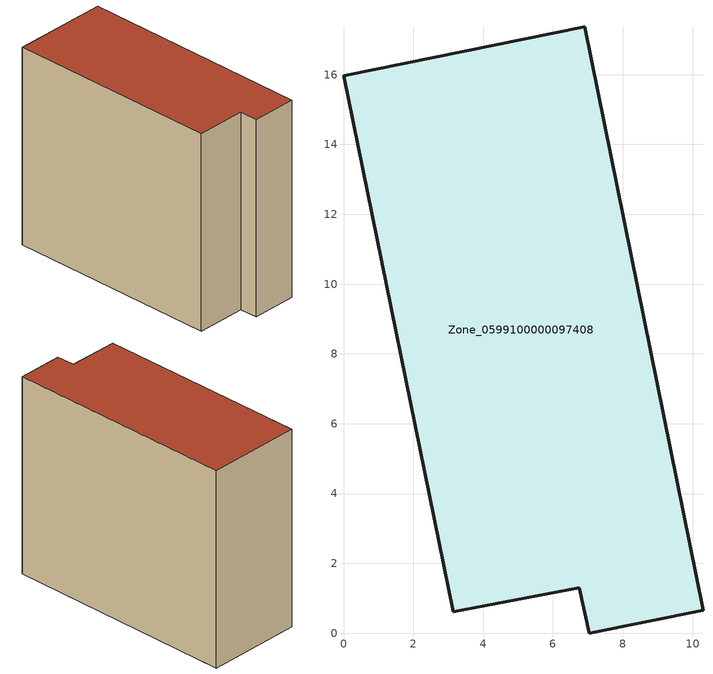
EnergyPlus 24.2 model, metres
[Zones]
Zone_0599100000097408
 floor ground (C_G): 6.76,1.3 3.15,0.61 0,15.97 6.91,17.37 10.3,0.65 7.04,0 z0
 wall outside (C_F): 6.91,17.37 0,15.97 3.15,0.61 6.76,1.3 7.04,0 10.3,0.65 6.91,17.37 z0:14.76
 roof outside (C_R): 7.04,0 10.3,0.65 6.91,17.37 0,15.97 3.15,0.61 6.76,1.3 z14.76
[BUILDING]
Pand.0599100000097408: North Axis=0; Terrain=City; Loads Convergence Tolerance Value=0.04; Temperature Convergence Tolerance Value=0.4; Solar Distribution=FullExterior; Maximum Number of Warmup Days=25; Minimum Number of Warmup Days=1
[Site:Location]
Rotterdam.The.Hague.AP_ZH_NLD Design_Conditions: Latitude=51.96; Longitude=4.45; Time Zone=1; Elevation=-4.5
[SITE:GROUNDTEMPERATURE:BUILDINGSURFACE]
18, 18, 18, 18, 18, 18, 18, 18, 18, 18, 18, 18
[MATERIAL] Thermal Absorptance=0.9; Solar Absorptance=0.7; Visible Absorptance=0.7
Name | Roughness | Thickness | Conductivity | Density | Specific Heat
G.TI.1946 | MediumSmooth | 0.15 | 1 | 540 | 1210
F.TI.1946 | Rough | 0.3 | 0.857143 | 1920 | 840
R.TI.1946 | MediumRough | 0.2 | 0.1 | 1500 | 1000
[CONSTRUCTION]
C_G: G.TI.1946
C_F: F.TI.1946
C_R: R.TI.1946
[ZONE]
Zone_0599100000097408: Type=1; Multiplier=1; Ceiling Height=Autocalculate; Volume=Autocalculate; Floor Area=autocalculate; Part of Total Floor Area=Yes
[ZONEINFILTRATION:DESIGNFLOWRATE]
Infil_Zone_0599100000097408: Zone or ZoneList or Space or SpaceList=Zone_0599100000097408; Schedule=AlwaysOn; Design Flow Rate Calculation Method=Flow/Area; Flow Rate per Floor Area=0.003; Constant Term Coefficient=1; Temperature Term Coefficient=0; Velocity Term Coefficient=0; Velocity Squared Term Coefficient=0
[HVACTEMPLATE:ZONE:IDEALLOADSAIRSYSTEM]
Zone_0599100000097408: Maximum Heating Supply Air Temperature=50; Minimum Cooling Supply Air Temperature=13; Maximum Heating Supply Air Humidity Ratio=0.0156; Minimum Cooling Supply Air Humidity Ratio=0.0077; Heating Limit=NoLimit; Cooling Limit=NoLimit; Dehumidification Control Type=ConstantSensibleHeatRatio; Cooling Sensible Heat Ratio=0.7; Dehumidification Setpoint=60; Humidification Control Type=None; Humidification Setpoint=30; Outdoor Air Method=None; Outdoor Air Flow Rate per Person=0.00944; Outdoor Air Flow Rate per Zone Floor Area=0; Outdoor Air Flow Rate per Zone=0; Demand Controlled Ventilation Type=None; Outdoor Air Economizer Type=NoEconomizer; Heat Recovery Type=None; Sensible Heat Recovery Effectiveness=0.7; Latent Heat Recovery Effectiveness=0.65
[ZONECONTROL:THERMOSTAT]
ThermostatControl_Zone_0599100000097408: Zone or ZoneList=Zone_0599100000097408; Control Type Schedule=DualSetpointControlType; Control 1=Thermostat_Zone_0599100000097408; Temperature Difference Between Cutout And Setpoint=0
[THERMOSTATSETPOINT:DUALSETPOINT]
Thermostat_Zone_0599100000097408: Heating Setpoint Temperature Schedule=HeatingSetpoint_Zone_0599100000097408; Cooling Setpoint Temperature Schedule=CoolingSetpoint_Zone_0599100000097408
[SCHEDULE:COMPACT]
HeatingSetpoint_Zone_0599100000097408: Through: 12/31, For: AllDays, Until: 24:00, 21
CoolingSetpoint_Zone_0599100000097408: Through: 12/31, For: AllDays, Until: 24:00, 24
DualSetpointControlType: Through: 12/31, For: AllDays, Until: 24:00, 4
AlwaysOn: Through: 12/31, For: AllDays, Until: 24:00, 1
